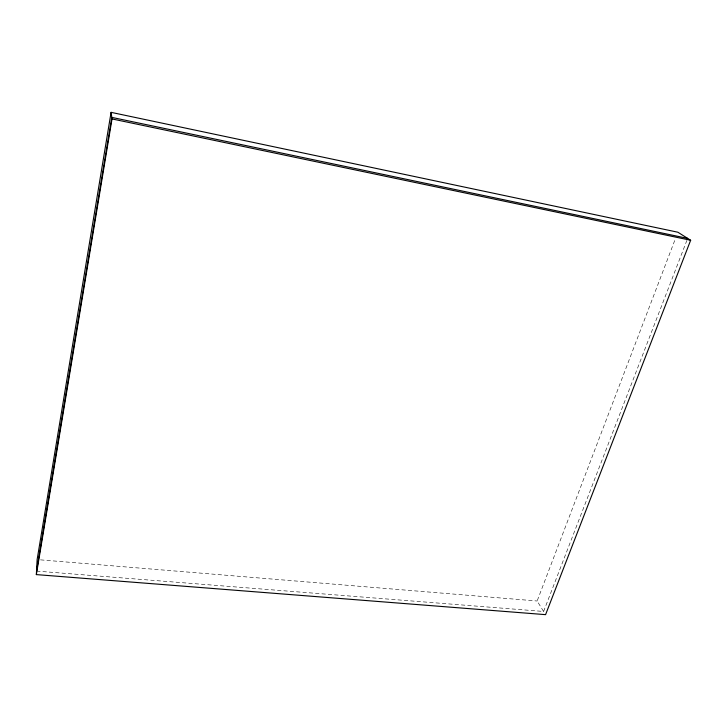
<?xml version="1.0" encoding="UTF-8"?>
<svg xmlns="http://www.w3.org/2000/svg" width="727" height="727" viewBox="0 0 727 727"><rect width="100%" height="100%" fill="white"/><g stroke="black" fill="none" stroke-linecap="round" stroke-linejoin="round"><path stroke-width="0.55" stroke-dasharray="3.63 2.73" d="M36.532 571.086L543.605 611.462L537.135 601.002L675.447 238.583M543.605 611.462L686.842 240.492M40.521 559.863L537.135 601.002"/><path stroke-width="1.09" d="M36.35 574.603L37.132 559.581L111.086 112.349L677.873 232.222L690.65 240.264L545.577 614.651L36.35 574.603L112.022 118.937L111.086 112.349M36.532 571.086L111.804 117.383L687.651 238.383M112.022 118.937L690.65 240.264"/></g></svg>
